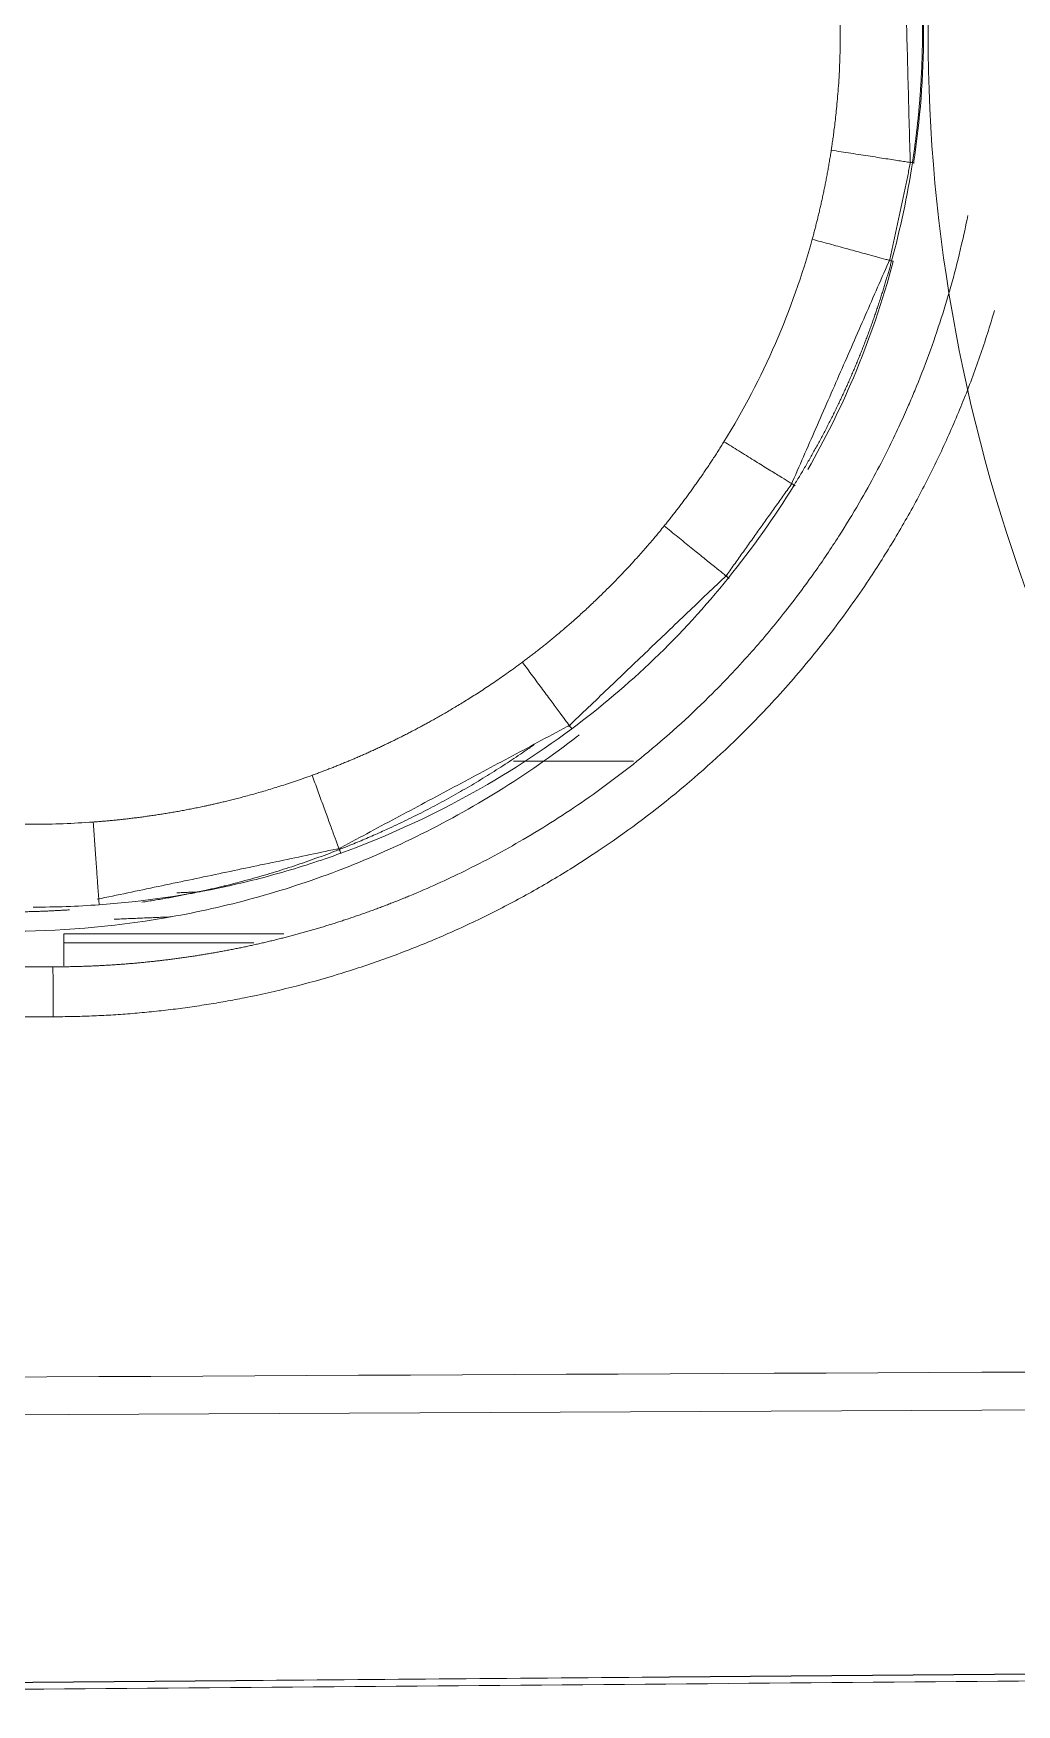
# Model space of a CAD drawing. Header units: millimetres. Extents: x 13235 to 13829, y -4257 to -3417.
# Drawn here: x 13437.935 to 13440.49, y -3504.461 to -3500.119 of the extents above; entities that cross this region are included whole.
import ezdxf

# ---------------------------------------------------------------- set-up
doc = ezdxf.new("R2010")
doc.units = ezdxf.units.MM
doc.header["$LTSCALE"] = 0.1
doc.layers.get('0').update_dxf_attribs({"lineweight": 15})

msp = doc.modelspace()

# ---------------------------------------------------------------- linework, layer by layer
at = {"linetype": 'Continuous', "lineweight": 18, "extrusion": (-1.22465e-16, -1, 0)}
for p, q in [((13439.1822, -3502.0105), (13439.4948, -3502.0105)), ((13438.0139, -3502.4584), (13438.0139, -3502.5417)), ((13438.0139, -3502.4584), (13438.586, -3502.4584)), ((13438.5078, -3502.4819), (13438.0139, -3502.4819)), ((13435.6602, -3502.5444), (13437.9852, -3502.5444))]:
    msp.add_line(p, q, dxfattribs=at)
at = {"linetype": 'Continuous', "lineweight": 13, "extrusion": (-1.22465e-16, -1, 0)}
msp.add_line((13442.1225, -3503.6877), (13433.1102, -3503.7317), dxfattribs=at)
at = {"linetype": 'Continuous', "lineweight": 18}
msp.add_arc((13444.4852, -3500.1194), 4.225, 158.7413, 201.2587, dxfattribs=at)
msp.add_ellipse((13437.9852, -3502.6694), major_axis=(0, 0.125), ratio=0.008733, start_param=4.674659, end_param=4.712389, dxfattribs=at)
for points, degree, knots in [([(13440.024, -3499.1308), (13440.0353, -3499.1547), (13440.0463, -3499.1789), (13440.0699, -3499.2336), (13440.0824, -3499.2642), (13440.1181, -3499.3578), (13440.1615, -3499.487), (13440.2106, -3499.6909), (13440.2312, -3499.832), (13440.2416, -3499.9391), (13440.2442, -3499.975), (13440.2468, -3500.0292), (13440.2474, -3500.0473), (13440.248, -3500.0744), (13440.2482, -3500.0881), (13440.2484, -3500.104), (13440.2484, -3500.1119), (13440.2484, -3500.1159), (13440.2484, -3500.1176), (13440.2484, -3500.1187), (13440.2484, -3500.1193), (13440.2482, -3500.231), (13440.2397, -3500.3439), (13440.2227, -3500.4567)], 3, [0, 0, 0, 0, 0.063856, 0.063856, 0.14192, 0.14192, 0.298048, 0.454176, 0.610304, 0.610304, 0.688368, 0.688368, 0.7274, 0.7274, 0.746916, 0.756674, 0.761553, 0.763993, 0.765213, 0.765213, 0.766432, 0.766432, 1, 1, 1, 1]), ([(13437.9852, -3502.5444), (13437.9892, -3502.5444), (13437.9973, -3502.5444), (13438.0096, -3502.5443), (13438.0218, -3502.5442), (13438.034, -3502.5439), (13438.0463, -3502.5437), (13438.0585, -3502.5433), (13438.0708, -3502.5429), (13438.0831, -3502.5425), (13438.0954, -3502.5419), (13438.1077, -3502.5413), (13438.12, -3502.5407), (13438.1323, -3502.54), (13438.1446, -3502.5392), (13438.157, -3502.5383), (13438.1693, -3502.5374), (13438.1817, -3502.5365), (13438.1941, -3502.5354), (13438.2064, -3502.5343), (13438.2188, -3502.5331), (13438.2312, -3502.5319), (13438.2436, -3502.5306), (13438.256, -3502.5293), (13438.2684, -3502.5278), (13438.2808, -3502.5263), (13438.2933, -3502.5248), (13438.3057, -3502.5232), (13438.3181, -3502.5215), (13438.3306, -3502.5197), (13438.343, -3502.5179), (13438.3554, -3502.516), (13438.3679, -3502.514), (13438.3803, -3502.512), (13438.3928, -3502.5099), (13438.4053, -3502.5078), (13438.4177, -3502.5055), (13438.4302, -3502.5033), (13438.4426, -3502.5009), (13438.4551, -3502.4985), (13438.4676, -3502.496), (13438.48, -3502.4934), (13438.4925, -3502.4908), (13438.5049, -3502.4881), (13438.5174, -3502.4853), (13438.5299, -3502.4825), (13438.5423, -3502.4796), (13438.5548, -3502.4766), (13438.5672, -3502.4735), (13438.5797, -3502.4704), (13438.5921, -3502.4672), (13438.6046, -3502.464), (13438.617, -3502.4607), (13438.6294, -3502.4573), (13438.6418, -3502.4538), (13438.6543, -3502.4503), (13438.6667, -3502.4467), (13438.6791, -3502.443), (13438.6915, -3502.4393), (13438.7039, -3502.4355), (13438.7163, -3502.4316), (13438.7287, -3502.4276), (13438.741, -3502.4236), (13438.7534, -3502.4195), (13438.7657, -3502.4154), (13438.7781, -3502.4111), (13438.7904, -3502.4068), (13438.8027, -3502.4025), (13438.815, -3502.398), (13438.8273, -3502.3935), (13438.8396, -3502.3889), (13438.8519, -3502.3842), (13438.8642, -3502.3795), (13438.8764, -3502.3747), (13438.8887, -3502.3698), (13438.9009, -3502.3649), (13438.9571, -3502.3418), (13439.0612, -3502.2947), (13439.2139, -3502.2127), (13439.3746, -3502.1103), (13439.54, -3501.9845), (13439.6836, -3501.8537), (13439.8005, -3501.7294), (13439.8886, -3501.6238), (13439.9636, -3501.5233), (13440.0269, -3501.4293), (13440.0796, -3501.3429), (13440.1231, -3501.2649), (13440.1583, -3501.1963), (13440.1863, -3501.1376), (13440.208, -3501.0892), (13440.2334, -3501.0293), (13440.2627, -3500.9543), (13440.295, -3500.8599), (13440.3232, -3500.7655), (13440.3458, -3500.6766), (13440.3583, -3500.6189), (13440.3635, -3500.5928)], 3, [0, 0, 0, 0, 0.00366, 0.007323, 0.010991, 0.014662, 0.018338, 0.022018, 0.025702, 0.02939, 0.033082, 0.036778, 0.040478, 0.044182, 0.04789, 0.051603, 0.055319, 0.059039, 0.062764, 0.066492, 0.070225, 0.073961, 0.077702, 0.081447, 0.085196, 0.088949, 0.092706, 0.096467, 0.100232, 0.104001, 0.107774, 0.111551, 0.115333, 0.119118, 0.122908, 0.126701, 0.130499, 0.1343, 0.138106, 0.141916, 0.14573, 0.149548, 0.15337, 0.157196, 0.161026, 0.16486, 0.168698, 0.17254, 0.176387, 0.180237, 0.184092, 0.18795, 0.191813, 0.19568, 0.19955, 0.203425, 0.207304, 0.211187, 0.215074, 0.218965, 0.22286, 0.22676, 0.230663, 0.23457, 0.238482, 0.242397, 0.246317, 0.250241, 0.254168, 0.2581, 0.262036, 0.265976, 0.26992, 0.273868, 0.27782, 0.281776, 0.285736, 0.332543, 0.384513, 0.441646, 0.503941, 0.571397, 0.616248, 0.657482, 0.695099, 0.729099, 0.759481, 0.786247, 0.809394, 0.828924, 0.844836, 0.85713, 0.887439, 0.917363, 0.946902, 0.976057, 1, 1, 1, 1]), ([(13440.1654, -3500.7105), (13440.1643, -3500.7145), (13440.1621, -3500.7225), (13440.1587, -3500.7346), (13440.1552, -3500.7466), (13440.1516, -3500.7587), (13440.148, -3500.7709), (13440.1443, -3500.7831), (13440.1404, -3500.7953), (13440.1365, -3500.8076), (13440.1325, -3500.8199), (13440.1284, -3500.8322), (13440.1242, -3500.8446), (13440.1199, -3500.857), (13440.1156, -3500.8694), (13440.1111, -3500.8819), (13440.1065, -3500.8944), (13440.1019, -3500.907), (13440.0971, -3500.9195), (13440.0922, -3500.9321), (13440.0873, -3500.9448), (13440.0822, -3500.9574), (13440.077, -3500.9701), (13440.0718, -3500.9828), (13440.0664, -3500.9956), (13440.0609, -3501.0083), (13440.0553, -3501.0211), (13440.0496, -3501.0339), (13440.0438, -3501.0467), (13440.0378, -3501.0596), (13440.0318, -3501.0725), (13440.0257, -3501.0854), (13440.0194, -3501.0983), (13440.0131, -3501.1112), (13440.0066, -3501.1241), (13440, -3501.137), (13439.9933, -3501.15), (13439.9865, -3501.163), (13439.9795, -3501.176), (13439.9725, -3501.1889), (13439.9653, -3501.2019), (13439.9581, -3501.2149), (13439.9507, -3501.2279), (13439.9432, -3501.2409), (13439.9356, -3501.254), (13439.9278, -3501.267), (13439.92, -3501.28), (13439.9147, -3501.2886), (13439.912, -3501.293)], 3, [0, 0, 0, 0, 0.019501, 0.039101, 0.058801, 0.078601, 0.0985, 0.118499, 0.138597, 0.158796, 0.179094, 0.199492, 0.219989, 0.240587, 0.261284, 0.282081, 0.302978, 0.323974, 0.345071, 0.366267, 0.387564, 0.408961, 0.430458, 0.452055, 0.473753, 0.495551, 0.517449, 0.539448, 0.561547, 0.583746, 0.606045, 0.628443, 0.65094, 0.673535, 0.696229, 0.719021, 0.74191, 0.764897, 0.78798, 0.811159, 0.834435, 0.857805, 0.881271, 0.90483, 0.928483, 0.95223, 0.976069, 1, 1, 1, 1]), ([(13440.1697, -3500.7117), (13440.1424, -3500.8141), (13440.1079, -3500.9153), (13440.0315, -3501.0953), (13439.9919, -3501.175), (13439.9479, -3501.2523)], 3, [0, 0, 0, 0, 0.547249, 0.547249, 1, 1, 1, 1]), ([(13440.1602, -3500.7092), (13440.1621, -3500.7098), (13440.1638, -3500.7102), (13440.1684, -3500.7115), (13440.1699, -3500.7118), (13440.1698, -3500.7118), (13440.1682, -3500.7113), (13440.1654, -3500.7105)], 3, [0, 0, 0, 0, 0.17047, 0.17047, 0.585235, 0.585235, 1, 1, 1, 1]), ([(13439.9061, -3501.2894), (13439.9077, -3501.2903), (13439.909, -3501.2911), (13439.9132, -3501.2937), (13439.9148, -3501.2947), (13439.9153, -3501.295), (13439.9142, -3501.2943), (13439.912, -3501.293)], 3, [0, 0, 0, 0, 0.154736, 0.154736, 0.577368, 0.577368, 1, 1, 1, 1]), ([(13439.7414, -3501.5339), (13439.6813, -3501.6085), (13439.6167, -3501.679), (13439.4804, -3501.81), (13439.4086, -3501.8705), (13439.3342, -3501.9259)], 3, [0, 0, 0, 0, 0.5, 0.5, 1, 1, 1, 1]), ([(13439.7352, -3501.529), (13439.7365, -3501.5301), (13439.7377, -3501.531), (13439.7416, -3501.5342), (13439.7432, -3501.5355), (13439.744, -3501.5361), (13439.7432, -3501.5354), (13439.7414, -3501.5339)], 3, [0, 0, 0, 0, 0.143836, 0.143836, 0.571918, 0.571918, 1, 1, 1, 1]), ([(13439.3536, -3501.9417), (13439.3521, -3501.9428), (13439.2843, -3501.9956), (13439.0769, -3502.1392), (13438.8579, -3502.2454), (13438.6754, -3502.3137), (13438.6389, -3502.3263), (13438.5661, -3502.3496), (13438.457, -3502.3815), (13438.2053, -3502.4361), (13437.9975, -3502.4521), (13437.8656, -3502.4521)], 3, [0, 0, 0, 0, 0.003204, 0.145603, 0.430402, 0.430402, 0.501602, 0.501602, 0.572802, 0.715201, 1, 1, 1, 1]), ([(13438.2166, -3502.3765), (13438.303, -3502.3636), (13438.3887, -3502.3443), (13438.5761, -3502.3021), (13438.7547, -3502.2298), (13438.9984, -3502.1312), (13439.2129, -3501.9835), (13439.2245, -3501.9755), (13439.236, -3501.9673)], 2, [0, 0, 0, 0.101382, 0.101382, 0.380673, 0.380673, 0.939254, 0.939254, 1, 1, 1]), ([(13438.7336, -3502.2494), (13438.6801, -3502.2689), (13438.6266, -3502.2861), (13438.5203, -3502.3162), (13438.3614, -3502.355), (13438.2062, -3502.3759), (13438.1057, -3502.3832)], 3, [0, 0, 0, 0, 0.25, 0.25, 0.5, 1, 1, 1, 1]), ([(13442.1225, -3504.3867), (13441.9933, -3504.3878), (13441.2892, -3504.3936), (13440.01, -3504.4042), (13438.285, -3504.4184), (13436.5601, -3504.4327), (13434.8351, -3504.4469), (13433.6851, -3504.4564), (13433.1102, -3504.4612)], 3, [0, 0, 0, 0, 0.042991, 0.234395, 0.425798, 0.6172, 0.808601, 1, 1, 1, 1])]:
    msp.add_open_spline(points, degree=degree, knots=knots, dxfattribs=at)
for points, degree in [([(13440.2139, -3500.4594), (13440.1927, -3499.6639)], 1), ([(13440.1598, -3500.7108), (13440.2149, -3500.4531)], 1), ([(13440.2196, -3500.4555), (13440.2064, -3500.5414), (13440.1883, -3500.6266), (13440.1654, -3500.7105)], 3), ([(13439.9041, -3501.2926), (13440.1612, -3500.7055)], 1), ([(13439.7341, -3501.5304), (13439.9071, -3501.2878)], 1), ([(13439.912, -3501.293), (13439.8603, -3501.3768), (13439.8032, -3501.4575), (13439.7414, -3501.5339)], 3), ([(13439.3254, -3501.9198), (13439.7374, -3501.5264)], 1), ([(13438.7252, -3502.2391), (13439.3315, -3501.9154)], 1), ([(13439.3342, -3501.9259), (13439.145, -3502.0668), (13438.939, -3502.1746), (13438.7336, -3502.2494)], 3), ([(13437.9348, -3502.174), (13437.9866, -3502.174), (13438.0384, -3502.172), (13438.0901, -3502.1683)], 3), ([(13438.1008, -3502.3689), (13438.7327, -3502.2364)], 1), ([(13438.3076, -3502.3521), (13438.3681, -3502.3496)], 1), ([(13437.8656, -3502.4021), (13437.9511, -3502.4014), (13438.0289, -3502.3964)], 2), ([(13438.1057, -3502.3832), (13438.0487, -3502.3873), (13437.9916, -3502.3894), (13437.9344, -3502.3894)], 3), ([(13438.1445, -3502.4208), (13438.293, -3502.4147)], 1), ([(13433.1101, -3504.4432), (13442.1225, -3504.3685)], 1), ([(13442.1225, -3504.3687), (13433.1101, -3504.4434)], 1)]:
    msp.add_open_spline(points, degree=degree, dxfattribs=at)
at = {"linetype": 'Continuous', "lineweight": 13}
for points, knots in [([(13440.1987, -3499.6676), (13440.1995, -3499.6716), (13440.2012, -3499.6796), (13440.2036, -3499.6915), (13440.2059, -3499.7035), (13440.2082, -3499.7155), (13440.2104, -3499.7275), (13440.2125, -3499.7395), (13440.2146, -3499.7515), (13440.2166, -3499.7635), (13440.2186, -3499.7756), (13440.2204, -3499.7876), (13440.2223, -3499.7996), (13440.224, -3499.8117), (13440.2257, -3499.8238), (13440.2273, -3499.8358), (13440.2288, -3499.8479), (13440.2303, -3499.86), (13440.2317, -3499.872), (13440.2331, -3499.8841), (13440.2343, -3499.8962), (13440.2356, -3499.9083), (13440.2367, -3499.9203), (13440.2378, -3499.9324), (13440.2388, -3499.9445), (13440.2397, -3499.9566), (13440.2406, -3499.9687), (13440.2414, -3499.9807), (13440.2421, -3499.9928), (13440.2428, -3500.0049), (13440.2433, -3500.017), (13440.2439, -3500.029), (13440.2443, -3500.0411), (13440.2447, -3500.0531), (13440.245, -3500.0652), (13440.2453, -3500.0772), (13440.2455, -3500.0893), (13440.2456, -3500.1013), (13440.2456, -3500.1133), (13440.2456, -3500.1253), (13440.2455, -3500.1373), (13440.2454, -3500.1493), (13440.2452, -3500.1613), (13440.2449, -3500.1733), (13440.2445, -3500.1852), (13440.2441, -3500.1972), (13440.2437, -3500.2091), (13440.2431, -3500.221), (13440.2425, -3500.2329), (13440.2419, -3500.2448), (13440.2411, -3500.2567), (13440.2403, -3500.2685), (13440.2395, -3500.2804), (13440.2386, -3500.2922), (13440.2376, -3500.304), (13440.2366, -3500.3158), (13440.2355, -3500.3275), (13440.2343, -3500.3393), (13440.2331, -3500.351), (13440.2319, -3500.3627), (13440.2305, -3500.3744), (13440.2291, -3500.386), (13440.2277, -3500.3977), (13440.2262, -3500.4093), (13440.2246, -3500.4208), (13440.223, -3500.4324), (13440.2213, -3500.4439), (13440.2202, -3500.4516), (13440.2196, -3500.4555)], [0, 0, 0, 0, 0.015399, 0.030798, 0.046195, 0.06159, 0.076983, 0.092373, 0.107761, 0.123145, 0.138525, 0.153901, 0.169273, 0.18464, 0.200003, 0.21536, 0.230711, 0.246057, 0.261396, 0.276729, 0.292056, 0.307376, 0.322688, 0.337994, 0.353291, 0.368582, 0.383864, 0.399138, 0.414404, 0.429661, 0.44491, 0.46015, 0.475381, 0.490603, 0.505816, 0.521018, 0.53621, 0.551391, 0.566561, 0.581719, 0.596866, 0.612, 0.627121, 0.64223, 0.657325, 0.672406, 0.687472, 0.702525, 0.717562, 0.732584, 0.747591, 0.762582, 0.777556, 0.792514, 0.807454, 0.822378, 0.837284, 0.852172, 0.867042, 0.881893, 0.896725, 0.911539, 0.926333, 0.941107, 0.955861, 0.970595, 0.985308, 1, 1, 1, 1]), ([(13440.0085, -3500.4229), (13440.0091, -3500.419), (13440.0104, -3500.4104), (13440.0124, -3500.3964), (13440.0146, -3500.3804), (13440.0169, -3500.3623), (13440.0194, -3500.3421), (13440.0218, -3500.3198), (13440.0241, -3500.2954), (13440.0264, -3500.2689), (13440.0284, -3500.2402), (13440.0301, -3500.2095), (13440.0313, -3500.1767), (13440.0321, -3500.1418), (13440.0322, -3500.1048), (13440.0317, -3500.0719), (13440.0308, -3500.044), (13440.0298, -3500.0217), (13440.0286, -3499.9993), (13440.0271, -3499.977), (13440.0253, -3499.9547), (13440.0234, -3499.9324), (13440.0211, -3499.9102), (13440.0186, -3499.8879), (13440.0159, -3499.8657), (13440.0129, -3499.8436), (13440.0096, -3499.8214), (13440.0061, -3499.7993), (13440.0024, -3499.7773), (13439.9983, -3499.7553), (13439.9941, -3499.7333), (13439.9911, -3499.7187), (13439.9896, -3499.7114)], [0, 0, 0, 0, 0.016787, 0.036485, 0.059094, 0.084614, 0.113046, 0.144389, 0.178645, 0.215811, 0.255889, 0.298878, 0.344776, 0.393584, 0.4453, 0.499923, 0.531179, 0.562435, 0.59369, 0.624945, 0.6562, 0.687454, 0.718709, 0.749964, 0.781219, 0.812474, 0.843729, 0.874984, 0.906238, 0.937493, 0.968747, 1, 1, 1, 1]), ([(13439.9591, -3500.6542), (13439.9601, -3500.6504), (13439.9621, -3500.643), (13439.9651, -3500.6316), (13439.9681, -3500.6201), (13439.9711, -3500.6084), (13439.974, -3500.5965), (13439.9769, -3500.5843), (13439.9798, -3500.572), (13439.9827, -3500.5595), (13439.9855, -3500.5467), (13439.9883, -3500.5338), (13439.991, -3500.5206), (13439.9937, -3500.5073), (13439.9963, -3500.4937), (13439.9989, -3500.48), (13440.0014, -3500.466), (13440.0038, -3500.4518), (13440.0062, -3500.4375), (13440.0077, -3500.4278), (13440.0085, -3500.4229)], [0, 0, 0, 0, 0.048739, 0.09828, 0.148622, 0.199766, 0.251711, 0.304458, 0.358007, 0.412358, 0.467511, 0.523466, 0.580223, 0.637782, 0.696144, 0.755309, 0.815277, 0.876048, 0.937622, 1, 1, 1, 1]), ([(13439.7297, -3501.1802), (13439.7802, -3501.0985), (13439.8249, -3501.0133), (13439.9016, -3500.8374), (13439.9337, -3500.7467), (13439.9591, -3500.6542)], [0, 0, 0, 0, 0.5, 0.5, 1, 1, 1, 1]), ([(13439.9591, -3500.6542), (13439.9736, -3500.6582), (13439.9886, -3500.6623), (13440.0186, -3500.6705), (13440.0336, -3500.6746), (13440.0625, -3500.6825), (13440.0765, -3500.6864), (13440.1022, -3500.6934), (13440.114, -3500.6966), (13440.1344, -3500.7022), (13440.1431, -3500.7046), (13440.154, -3500.7075), (13440.1574, -3500.7085), (13440.1602, -3500.7092)], [0, 0, 0, 0, 0.178923, 0.178923, 0.357846, 0.357846, 0.536769, 0.536769, 0.715692, 0.715692, 0.894615, 0.894615, 1, 1, 1, 1]), ([(13440.4329, -3500.8394), (13440.4307, -3500.8468), (13440.4166, -3500.8941), (13440.3881, -3500.9807), (13440.343, -3501.0976), (13440.2923, -3501.2121), (13440.236, -3501.324), (13440.1742, -3501.4332), (13440.0996, -3501.5511), (13440.0104, -3501.676), (13439.9045, -3501.8054), (13439.7716, -3501.9475), (13439.6066, -3502.0973), (13439.4385, -3502.222), (13439.2974, -3502.3116), (13439.1884, -3502.3735), (13439.0767, -3502.4299), (13438.9624, -3502.4806), (13438.8458, -3502.5257), (13438.7271, -3502.5649), (13438.6063, -3502.5983), (13438.5165, -3502.6185), (13438.459, -3502.6297), (13438.4342, -3502.6342), (13438.4095, -3502.6385), (13438.3847, -3502.6426), (13438.3599, -3502.6464), (13438.3351, -3502.65), (13438.3103, -3502.6533), (13438.2855, -3502.6564), (13438.2606, -3502.6592), (13438.2358, -3502.6618), (13438.2109, -3502.6641), (13438.186, -3502.6662), (13438.1611, -3502.6681), (13438.1361, -3502.6697), (13438.1112, -3502.671), (13438.0862, -3502.6721), (13438.0613, -3502.673), (13438.0363, -3502.6736), (13438.0113, -3502.674), (13437.9946, -3502.6741), (13437.9862, -3502.6741)], [0, 0, 0, 0, 0.007019, 0.045183, 0.08338, 0.121585, 0.159744, 0.19795, 0.236294, 0.287405, 0.338276, 0.389127, 0.465392, 0.541875, 0.580209, 0.618382, 0.656484, 0.69461, 0.732729, 0.770823, 0.808985, 0.847308, 0.854987, 0.862657, 0.870319, 0.877973, 0.88562, 0.893261, 0.900897, 0.908527, 0.916154, 0.923778, 0.931399, 0.939018, 0.946637, 0.954255, 0.961873, 0.969493, 0.977115, 0.98474, 0.992368, 1, 1, 1, 1]), ([(13439.5744, -3501.3988), (13439.577, -3501.3957), (13439.582, -3501.3894), (13439.5896, -3501.3799), (13439.5972, -3501.3702), (13439.6048, -3501.3605), (13439.6123, -3501.3507), (13439.6198, -3501.3408), (13439.6273, -3501.3307), (13439.6348, -3501.3206), (13439.6423, -3501.3104), (13439.6497, -3501.3001), (13439.6571, -3501.2897), (13439.6645, -3501.2792), (13439.6719, -3501.2686), (13439.6792, -3501.2579), (13439.6865, -3501.2471), (13439.6938, -3501.2362), (13439.7011, -3501.2252), (13439.7083, -3501.2141), (13439.7155, -3501.2029), (13439.7226, -3501.1916), (13439.7273, -3501.184), (13439.7297, -3501.1802)], [0, 0, 0, 0, 0.045158, 0.090561, 0.136211, 0.182106, 0.228248, 0.274636, 0.321269, 0.368149, 0.415275, 0.462647, 0.510266, 0.55813, 0.606241, 0.654598, 0.703202, 0.752052, 0.801148, 0.850491, 0.900081, 0.949917, 1, 1, 1, 1]), ([(13439.7297, -3501.1802), (13439.7424, -3501.188), (13439.7554, -3501.1961), (13439.7814, -3501.2122), (13439.7945, -3501.2203), (13439.8196, -3501.2359), (13439.8318, -3501.2434), (13439.8542, -3501.2573), (13439.8645, -3501.2636), (13439.8824, -3501.2747), (13439.8901, -3501.2795), (13439.9002, -3501.2857), (13439.9034, -3501.2877), (13439.9061, -3501.2894)], [0, 0, 0, 0, 0.177498, 0.177498, 0.354996, 0.354996, 0.532494, 0.532494, 0.709992, 0.709992, 0.88749, 0.88749, 1, 1, 1, 1]), ([(13439.2057, -3501.7529), (13439.2087, -3501.7507), (13439.2148, -3501.7462), (13439.2239, -3501.7392), (13439.2334, -3501.732), (13439.2431, -3501.7245), (13439.253, -3501.7167), (13439.2631, -3501.7087), (13439.2735, -3501.7003), (13439.2841, -3501.6916), (13439.2949, -3501.6827), (13439.306, -3501.6734), (13439.3172, -3501.6638), (13439.3287, -3501.6539), (13439.3403, -3501.6436), (13439.3521, -3501.6331), (13439.3642, -3501.6222), (13439.3764, -3501.6109), (13439.3887, -3501.5994), (13439.4102, -3501.5789), (13439.4389, -3501.5506), (13439.4726, -3501.5156), (13439.5016, -3501.4842), (13439.5258, -3501.4568), (13439.5457, -3501.4336), (13439.5615, -3501.4148), (13439.5705, -3501.4036), (13439.5744, -3501.3988)], [0, 0, 0, 0, 0.021765, 0.044238, 0.06742, 0.091309, 0.115906, 0.14121, 0.167221, 0.193939, 0.221363, 0.249494, 0.278331, 0.307873, 0.33812, 0.369073, 0.40073, 0.433091, 0.466157, 0.499926, 0.606735, 0.701731, 0.784932, 0.85635, 0.915996, 0.963877, 1, 1, 1, 1]), ([(13439.5744, -3501.3988), (13439.5859, -3501.4082), (13439.5977, -3501.4177), (13439.6213, -3501.4369), (13439.6331, -3501.4464), (13439.6559, -3501.4649), (13439.6669, -3501.4738), (13439.6872, -3501.4903), (13439.6966, -3501.4979), (13439.713, -3501.5111), (13439.72, -3501.5168), (13439.7295, -3501.5244), (13439.7327, -3501.527), (13439.7352, -3501.529)], [0, 0, 0, 0, 0.176553, 0.176553, 0.353107, 0.353107, 0.52966, 0.52966, 0.706214, 0.706214, 0.882767, 0.882767, 1, 1, 1, 1]), ([(13438.6594, -3502.0468), (13438.663, -3502.0455), (13438.6703, -3502.0428), (13438.6811, -3502.0387), (13438.692, -3502.0346), (13438.7029, -3502.0304), (13438.7138, -3502.0262), (13438.7247, -3502.0218), (13438.7356, -3502.0174), (13438.7465, -3502.0129), (13438.7575, -3502.0084), (13438.7684, -3502.0038), (13438.7793, -3501.9991), (13438.7902, -3501.9943), (13438.8012, -3501.9895), (13438.8121, -3501.9845), (13438.823, -3501.9795), (13438.834, -3501.9745), (13438.8449, -3501.9693), (13438.8558, -3501.9641), (13438.8668, -3501.9588), (13438.8777, -3501.9534), (13438.8886, -3501.948), (13438.8996, -3501.9425), (13438.9105, -3501.9369), (13438.9214, -3501.9312), (13438.9324, -3501.9254), (13438.9429, -3501.9198), (13438.9533, -3501.9142), (13438.9637, -3501.9085), (13438.9747, -3501.9024), (13438.9863, -3501.8959), (13438.9985, -3501.8889), (13439.0112, -3501.8815), (13439.0246, -3501.8736), (13439.0385, -3501.8653), (13439.0529, -3501.8565), (13439.0679, -3501.8472), (13439.0834, -3501.8373), (13439.0995, -3501.827), (13439.116, -3501.8161), (13439.1331, -3501.8046), (13439.1506, -3501.7926), (13439.1686, -3501.7799), (13439.1871, -3501.7667), (13439.1994, -3501.7576), (13439.2057, -3501.7529)], [0, 0, 0, 0, 0.0186, 0.03725, 0.055949, 0.074698, 0.093497, 0.112347, 0.131247, 0.150198, 0.1692, 0.188253, 0.207358, 0.226514, 0.245722, 0.264981, 0.284292, 0.303655, 0.323069, 0.342535, 0.362052, 0.381621, 0.401241, 0.420913, 0.440637, 0.460413, 0.48024, 0.500118, 0.518008, 0.537061, 0.557277, 0.578657, 0.6012, 0.624907, 0.649776, 0.675809, 0.703004, 0.731362, 0.760882, 0.791563, 0.823405, 0.856407, 0.890569, 0.925889, 0.962366, 1, 1, 1, 1]), ([(13439.2057, -3501.7529), (13439.2144, -3501.7646), (13439.2232, -3501.7765), (13439.2409, -3501.8004), (13439.2497, -3501.8123), (13439.2668, -3501.8353), (13439.2751, -3501.8464), (13439.2904, -3501.8671), (13439.2975, -3501.8766), (13439.31, -3501.8934), (13439.3154, -3501.9007), (13439.3243, -3501.9127), (13439.3278, -3501.9174), (13439.3328, -3501.924), (13439.3343, -3501.926), (13439.3355, -3501.9276), (13439.3352, -3501.9272), (13439.3342, -3501.9259)], [0, 0, 0, 0, 0.125, 0.125, 0.25, 0.25, 0.375, 0.375, 0.5, 0.5, 0.625, 0.625, 0.75, 0.75, 0.875, 0.875, 1, 1, 1, 1]), ([(13438.0901, -3502.1683), (13438.094, -3502.168), (13438.1018, -3502.1674), (13438.1136, -3502.1664), (13438.1255, -3502.1654), (13438.1376, -3502.1643), (13438.1498, -3502.1631), (13438.1621, -3502.1618), (13438.1746, -3502.1604), (13438.1873, -3502.1589), (13438.2001, -3502.1574), (13438.213, -3502.1557), (13438.2261, -3502.1539), (13438.2393, -3502.1521), (13438.2526, -3502.1501), (13438.2661, -3502.148), (13438.2798, -3502.1458), (13438.2935, -3502.1435), (13438.3074, -3502.1411), (13438.3214, -3502.1386), (13438.3356, -3502.1359), (13438.3499, -3502.1332), (13438.3643, -3502.1302), (13438.3768, -3502.1276), (13438.3878, -3502.1253), (13438.3974, -3502.1231), (13438.4078, -3502.1208), (13438.4191, -3502.1182), (13438.4311, -3502.1153), (13438.444, -3502.1122), (13438.4577, -3502.1088), (13438.4722, -3502.1051), (13438.4874, -3502.101), (13438.5035, -3502.0966), (13438.5204, -3502.0919), (13438.538, -3502.0868), (13438.5564, -3502.0812), (13438.5756, -3502.0753), (13438.5955, -3502.0689), (13438.6162, -3502.062), (13438.6376, -3502.0546), (13438.652, -3502.0494), (13438.6594, -3502.0468)], [0, 0, 0, 0, 0.019964, 0.040193, 0.060684, 0.081439, 0.102457, 0.123738, 0.14528, 0.167085, 0.189151, 0.211479, 0.234067, 0.256916, 0.280025, 0.303394, 0.327023, 0.35091, 0.375056, 0.399461, 0.424123, 0.449043, 0.47422, 0.499654, 0.51501, 0.531836, 0.550129, 0.569889, 0.591115, 0.613807, 0.637963, 0.663581, 0.690662, 0.719203, 0.749204, 0.780663, 0.81358, 0.847953, 0.883782, 0.921067, 0.959806, 1, 1, 1, 1]), ([(13438.6594, -3502.0468), (13438.6642, -3502.06), (13438.6691, -3502.0735), (13438.6789, -3502.1005), (13438.6838, -3502.114), (13438.6933, -3502.14), (13438.6979, -3502.1526), (13438.7065, -3502.1762), (13438.7105, -3502.1871), (13438.7176, -3502.2066), (13438.7207, -3502.2152), (13438.726, -3502.2295), (13438.7282, -3502.2353), (13438.7314, -3502.244), (13438.7325, -3502.2469), (13438.7337, -3502.25), (13438.7339, -3502.2503), (13438.7336, -3502.2494)], [0, 0, 0, 0, 0.125, 0.125, 0.25, 0.25, 0.375, 0.375, 0.5, 0.5, 0.625, 0.625, 0.75, 0.75, 0.875, 0.875, 1, 1, 1, 1]), ([(13437.8282, -3502.1741), (13437.8375, -3502.1741), (13437.8557, -3502.1741), (13437.8828, -3502.1741), (13437.909, -3502.174), (13437.9263, -3502.174), (13437.9348, -3502.174)], [0, 0, 0, 0, 0.26069, 0.514219, 0.760638, 1, 1, 1, 1]), ([(13437.9852, -3502.5444), (13437.9853, -3502.5444), (13437.9856, -3502.55), (13437.986, -3502.58), (13437.9862, -3502.6248), (13437.9862, -3502.6557), (13437.9862, -3502.6694)], [0, 0, 0, 0, 0.256667, 0.513334, 0.770001, 1, 1, 1, 1]), ([(13433.1101, -3503.6334), (13435.99, -3503.6194), (13439.0148, -3503.6046), (13442.0396, -3503.5899), (13442.1845, -3503.5892)], [0, 0, 0, 0, 0.952104, 1, 1, 1, 1])]:
    msp.add_open_spline(points, degree=3, knots=knots, dxfattribs=at)
for points, weights in [([(13440.0085, -3500.4229), (13440.1604, -3500.4463), (13440.2498, -3500.4601), (13440.2196, -3500.4555)], [0.999973062626, 0.787392088683, 0.787401068702, 1.00000000268]), ([(13438.0901, -3502.1683), (13438.0995, -3502.2982), (13438.1058, -3502.384), (13438.1057, -3502.3832)], [0.999996008035, 0.834803319933, 0.834804707159, 1.00000016971])]:
    msp.add_rational_spline(points, weights, degree=3, dxfattribs=at)
msp.add_open_spline([(13437.9862, -3502.6741), (13437.2112, -3502.6741), (13436.4362, -3502.6742), (13435.6612, -3502.6742)], degree=3, dxfattribs=at)

doc.saveas('drawing.dxf')
